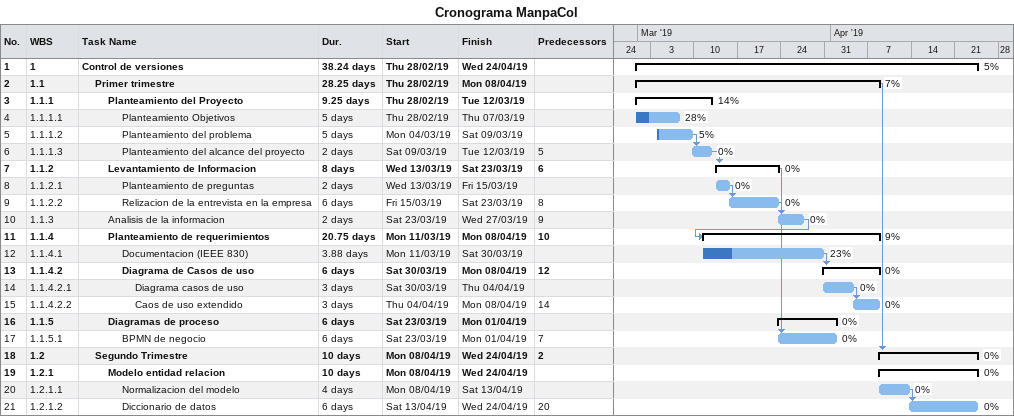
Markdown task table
Cronograma ManpaCol

| ID | WBS | Task | Duration | Start | Finish | Predecessors | % complete |
|---|---|---|---|---|---|---|---|
| 1 | 1 | **Control de versiones** | 38.24d | 2019-02-28 | 2019-04-24 |  | 5 |
| 2 | 1.1 | **Primer trimestre** | 28.25d | 2019-02-28 | 2019-04-08 |  | 7 |
| 3 | 1.1.1 | **Planteamiento del Proyecto** | 9.25d | 2019-02-28 | 2019-03-12 |  | 14 |
| 4 | 1.1.1.1 | Planteamiento Objetivos | 5d | 2019-02-28 | 2019-03-07 |  | 28 |
| 5 | 1.1.1.2 | Planteamiento del problema | 5d | 2019-03-04 | 2019-03-09 |  | 5 |
| 6 | 1.1.1.3 | Planteamiento del alcance del proyecto | 2d | 2019-03-09 | 2019-03-12 | 5 | 0 |
| 7 | 1.1.2 | **Levantamiento de Informacion** | 8d | 2019-03-13 | 2019-03-23 | 6 | 0 |
| 8 | 1.1.2.1 | Planteamiento de preguntas | 2d | 2019-03-13 | 2019-03-15 |  | 0 |
| 9 | 1.1.2.2 | Relizacion de la entrevista en la empresa | 6d | 2019-03-15 | 2019-03-23 | 8 | 0 |
| 10 | 1.1.3 | Analisis de la informacion | 2d | 2019-03-23 | 2019-03-27 | 9 | 0 |
| 11 | 1.1.4 | **Planteamiento de requerimientos** | 20.75d | 2019-03-11 | 2019-04-08 | 10 | 9 |
| 12 | 1.1.4.1 | Documentacion (IEEE 830) | 3.88d | 2019-03-11 | 2019-03-30 |  | 23 |
| 13 | 1.1.4.2 | **Diagrama de Casos de uso** | 6d | 2019-03-30 | 2019-04-08 | 12 | 0 |
| 14 | 1.1.4.2.1 | Diagrama casos de uso | 3d | 2019-03-30 | 2019-04-04 |  | 0 |
| 15 | 1.1.4.2.2 | Caos de uso extendido | 3d | 2019-04-04 | 2019-04-08 | 14 | 0 |
| 16 | 1.1.5 | **Diagramas de proceso** | 6d | 2019-03-23 | 2019-04-01 |  | 0 |
| 17 | 1.1.5.1 | BPMN de negocio | 6d | 2019-03-23 | 2019-04-01 | 7 | 0 |
| 18 | 1.2 | **Segundo Trimestre** | 10d | 2019-04-08 | 2019-04-24 | 2 | 0 |
| 19 | 1.2.1 | **Modelo entidad relacion** | 10d | 2019-04-08 | 2019-04-24 |  | 0 |
| 20 | 1.2.1.1 | Normalizacion del modelo | 4d | 2019-04-08 | 2019-04-13 |  | 0 |
| 21 | 1.2.1.2 | Diccionario de datos | 6d | 2019-04-13 | 2019-04-24 | 20 | 0 |
